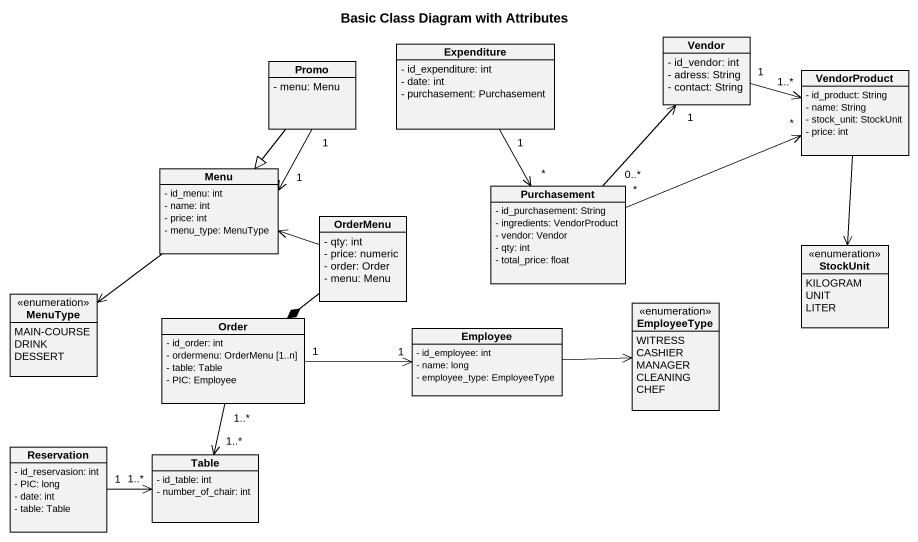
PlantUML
@startuml
title Basic Class Diagram with Attributes
hide circle
hide empty members
skinparam classAttributeIconSize 0
class Promo {
  - menu: Menu
}
class Expenditure {
  - id_expenditure: int
  - date: int
  - purchasement: Purchasement
}
class Vendor {
  - id_vendor: int
  - adress: String
  - contact: String
}
class VendorProduct {
  - id_product: String
  - name: String
  - stock_unit: StockUnit
  - price: int
}
class Menu {
  - id_menu: int
  - name: int
  - price: int
  - menu_type: MenuType
}
class Purchasement {
  - id_purchasement: String
  - ingredients: VendorProduct
  - vendor: Vendor
  - qty: int
  - total_price: float
}
class OrderMenu {
  - qty: int
  - price: numeric
  - order: Order
  - menu: Menu
}
enum StockUnit {
  KILOGRAM
  UNIT
  LITER
}
enum MenuType {
  MAIN-COURSE
  DRINK
  DESSERT
}
class Order {
  - id_order: int
  - ordermenu: OrderMenu [1..n]
  - table: Table
  - PIC: Employee
}
class Employee {
  - id_employee: int
  - name: long
  - employee_type: EmployeeType
}
enum EmployeeType {
  WITRESS
  CASHIER
  MANAGER
  CLEANING
  CHEF
}
class Reservation {
  - id_reservasion: int
  - PIC: long
  - date: int
  - table: Table
}
class Table {
  - id_table: int
  - number_of_chair: int
}
Promo --|> Menu
Promo "1" --> "1" Menu
Expenditure "1" --> "*" Purchasement
Vendor "1" -right-> "1..*" VendorProduct
VendorProduct --> StockUnit
Menu --> MenuType
Purchasement "0..*" -up-> "1" Vendor
Purchasement "*" -right-> "*" VendorProduct
OrderMenu -left-> Menu
OrderMenu --* Order
Order "1" -right-> "1" Employee
Order "1..*" --> "1..*" Table
Employee -right-> EmployeeType
Reservation "1" -right-> "1..*" Table
@enduml
